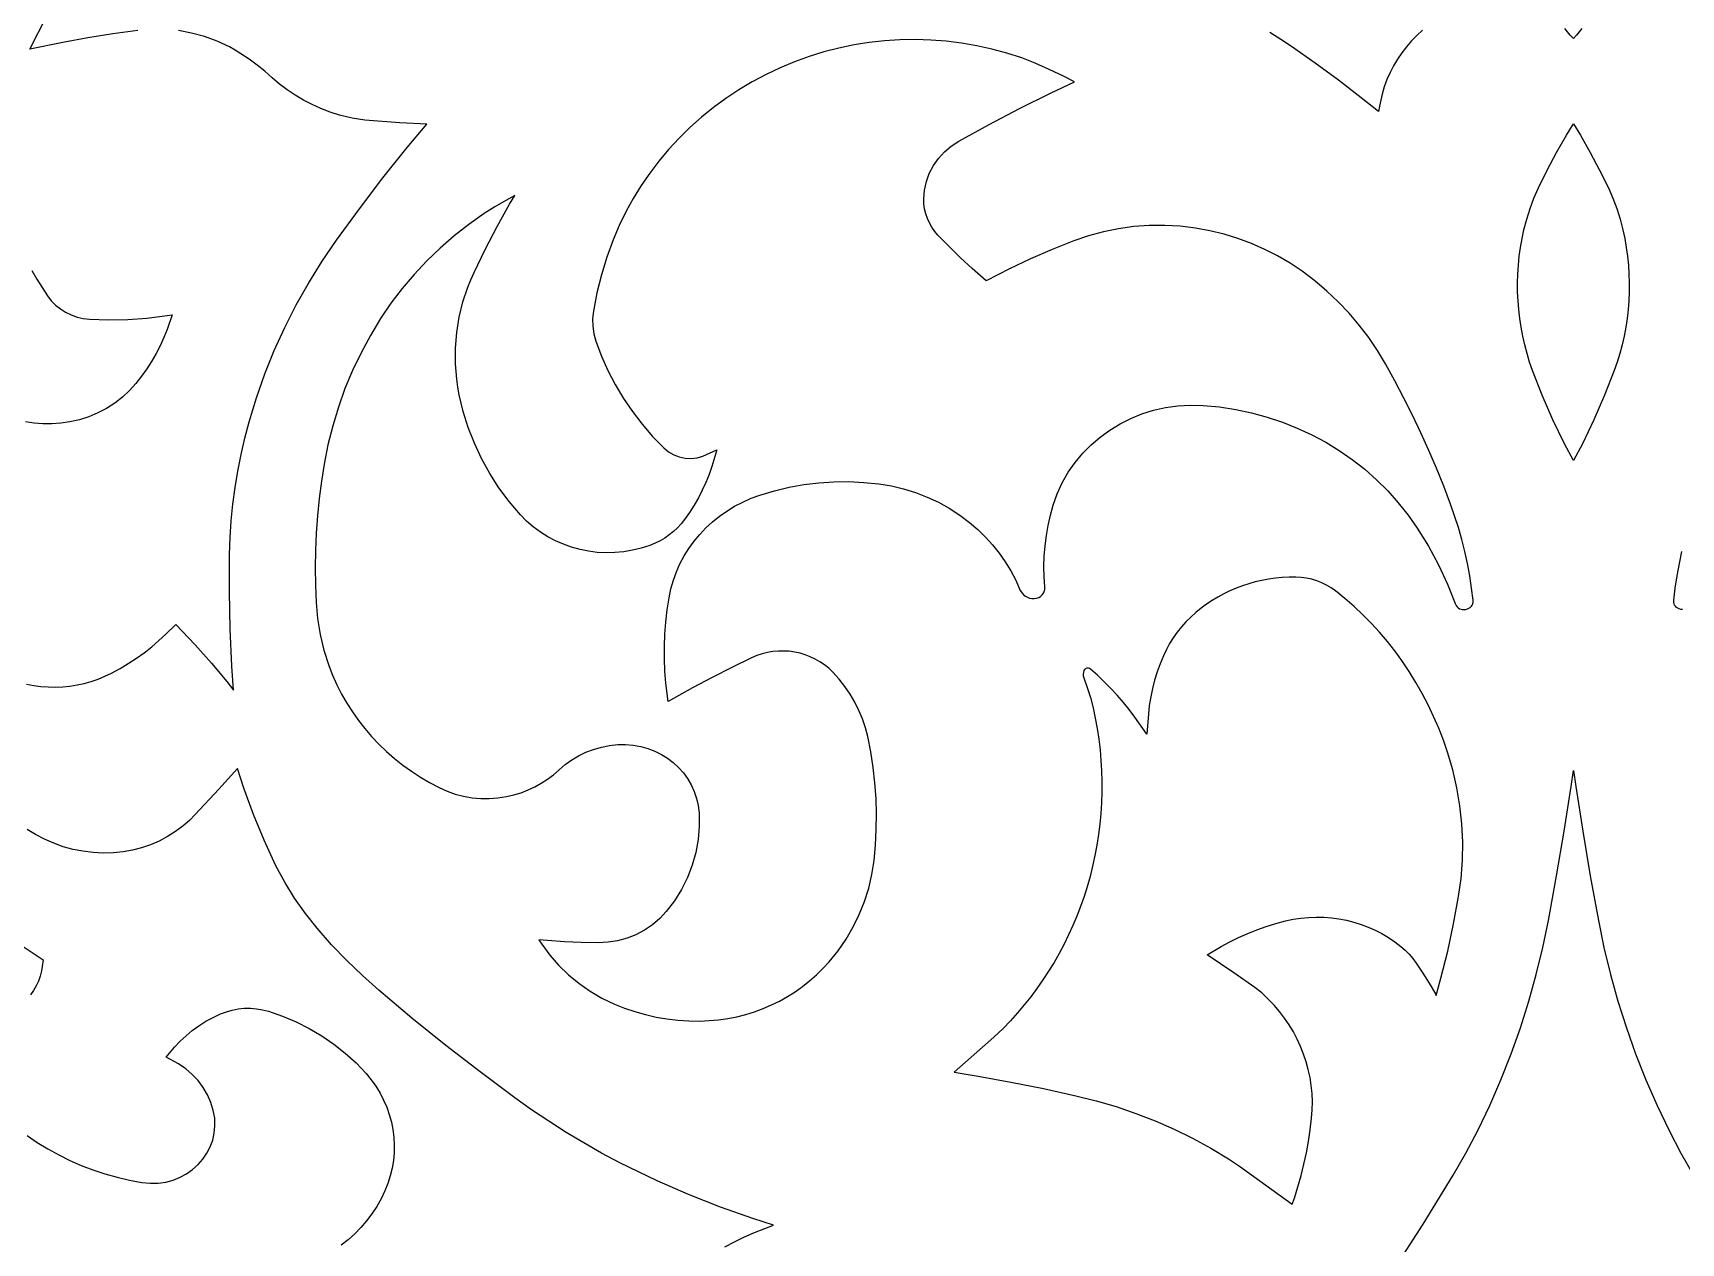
# Model space of a CAD drawing. Extents: x 3770 to 4770, y -395 to 1605.
# Drawn here: x 4194.3 to 4275.1, y 470.7 to 529.9 of the extents above; entities that cross this region are included whole.
import ezdxf

# ---------------------------------------------------------------- set-up
doc = ezdxf.new("R2010")
doc.units = 0
doc.layers.add('LAYER_1', color=18, linetype='CONTINUOUS')

msp = doc.modelspace()

# ---------------------------------------------------------------- linework, layer by layer
at = {"layer": 'LAYER_1'}
for points in [[(4199.458, 530.036), (4198.234, 529.867), (4197.013, 529.672), (4195.797, 529.453), (4194.178, 529.127), (4195.005, 530.749)], [(4194.018, 498.032), (4194.368, 497.964), (4194.721, 497.917), (4195.075, 497.89), (4195.43, 497.884), (4195.785, 497.898), (4196.139, 497.933), (4196.491, 497.987), (4196.839, 498.063), (4197.183, 498.158), (4197.521, 498.274), (4197.853, 498.41), (4198.179, 498.567), (4198.594, 498.793), (4198.999, 499.036), (4199.393, 499.294), (4199.774, 499.567), (4200.144, 499.855), (4200.501, 500.158), (4200.844, 500.474), (4201.322, 500.953), (4202.28, 499.945), (4203.068, 499.059), (4203.826, 498.149), (4204.146, 497.737), (4204.064, 498.902), (4203.982, 500.727), (4203.947, 502.554), (4203.958, 504.381), (4203.986, 505.202), (4204.041, 506.02), (4204.121, 506.837), (4204.228, 507.651), (4204.361, 508.461), (4204.519, 509.267), (4204.703, 510.069), (4204.913, 510.866), (4205.273, 512.049), (4205.684, 513.216), (4206.147, 514.364), (4206.66, 515.492), (4207.222, 516.599), (4207.833, 517.682), (4208.491, 518.741), (4209.197, 519.774), (4210.318, 521.307), (4211.471, 522.816), (4212.656, 524.303), (4213.614, 525.456), (4212.304, 525.514), (4210.589, 525.65), (4209.958, 525.74), (4209.338, 525.89), (4208.881, 526.038), (4208.435, 526.21), (4208.002, 526.405), (4207.581, 526.624), (4207.175, 526.866), (4206.783, 527.129), (4206.407, 527.415), (4206.052, 527.718), (4205.684, 528.038), (4205.306, 528.34), (4204.916, 528.627), (4204.514, 528.9), (4204.233, 529.073), (4203.947, 529.232), (4203.35, 529.513), (4202.733, 529.74), (4202.098, 529.912), (4201.449, 530.029)], [(4262.396, 530.046), (4262.117, 529.792), (4261.854, 529.523), (4261.607, 529.24), (4261.378, 528.943), (4261.167, 528.634), (4260.975, 528.313), (4260.802, 527.98), (4260.649, 527.637), (4260.518, 527.284), (4260.407, 526.92), (4260.276, 526.328), (4260.227, 526.067), (4259.39, 526.742), (4258.27, 527.603), (4257.13, 528.44), (4255.97, 529.252), (4255.444, 529.601), (4254.908, 529.935)], [(4270.198, 530.134), (4269.932, 529.807), (4269.778, 529.648), (4269.624, 529.807), (4269.358, 530.134)], [(4194.28, 518.278), (4194.521, 517.858), (4194.775, 517.445), (4195.04, 517.043), (4195.227, 516.801), (4195.438, 516.587), (4195.672, 516.398), (4195.927, 516.237), (4196.2, 516.105), (4196.488, 516.003), (4196.79, 515.934), (4197.104, 515.898), (4198.034, 515.868), (4198.968, 515.887), (4199.899, 515.955), (4201.15, 516.113), (4200.902, 515.401), (4200.739, 514.996), (4200.557, 514.6), (4200.356, 514.211), (4200.138, 513.832), (4199.901, 513.463), (4199.647, 513.103), (4199.374, 512.753), (4199.057, 512.401), (4198.71, 512.077), (4198.334, 511.787), (4197.934, 511.529), (4197.511, 511.308), (4197.069, 511.123), (4196.609, 510.976), (4196.134, 510.868), (4195.694, 510.805), (4195.255, 510.776), (4194.818, 510.778), (4194.386, 510.812), (4193.961, 510.877)], [(4275.122, 501.675), (4275.041, 501.686), (4274.964, 501.709), (4274.892, 501.742), (4274.829, 501.785), (4274.777, 501.837), (4274.737, 501.896), (4274.708, 501.964), (4274.693, 502.042), (4274.694, 502.141), (4274.766, 502.734), (4274.858, 503.333), (4274.968, 503.929), (4275.097, 504.521)], [(4228.215, 470.475), (4228.691, 470.722), (4229.175, 470.954), (4229.668, 471.169), (4230.168, 471.368), (4230.601, 471.524), (4229.587, 471.851), (4228.003, 472.42), (4226.439, 473.038), (4224.898, 473.705), (4223.98, 474.135), (4223.074, 474.587), (4222.182, 475.061), (4221.303, 475.558), (4220.439, 476.076), (4219.589, 476.616), (4218.753, 477.177), (4217.934, 477.76), (4216.227, 479.032), (4214.546, 480.336), (4212.893, 481.671), (4211.267, 483.038), (4210.467, 483.752), (4209.695, 484.495), (4208.955, 485.267), (4208.247, 486.068), (4207.67, 486.789), (4207.14, 487.543), (4206.66, 488.326), (4206.23, 489.135), (4205.65, 490.379), (4205.124, 491.643), (4204.652, 492.926), (4204.342, 493.892), (4203.438, 492.89), (4202.28, 491.643), (4201.99, 491.355), (4201.679, 491.083), (4201.311, 490.805), (4200.921, 490.557), (4200.513, 490.341), (4200.088, 490.158), (4199.65, 490.008), (4199.199, 489.892), (4198.739, 489.81), (4198.271, 489.765), (4197.77, 489.754), (4197.272, 489.779), (4196.778, 489.84), (4196.292, 489.936), (4195.814, 490.066), (4195.347, 490.231), (4194.894, 490.429), (4194.457, 490.66), (4194.049, 490.906)], [(4260.966, 469.33), (4262.414, 471.584), (4263.894, 473.981), (4264.516, 475.058), (4265.093, 476.159), (4265.683, 477.395), (4266.228, 478.647), (4266.729, 479.915), (4267.185, 481.197), (4267.596, 482.494), (4267.962, 483.803), (4268.282, 485.124), (4268.555, 486.454), (4268.954, 488.635), (4269.324, 490.821), (4269.664, 493.01), (4269.776, 493.802), (4269.778, 493.795), (4269.78, 493.802), (4269.893, 493.01), (4270.233, 490.821), (4270.602, 488.635), (4271.002, 486.454), (4271.275, 485.124), (4271.595, 483.803), (4271.96, 482.494), (4272.372, 481.197), (4272.828, 479.915), (4273.329, 478.647), (4273.874, 477.395), (4274.463, 476.159), (4275.041, 475.058), (4275.663, 473.981)], [(4193.601, 485.338), (4194.828, 484.519), (4194.787, 484.196), (4194.753, 483.986), (4194.683, 483.729), (4194.593, 483.482), (4194.481, 483.247), (4194.35, 483.023), (4194.2, 482.813)], [(4194.04, 475.919), (4194.541, 475.58), (4195.058, 475.263), (4195.591, 474.971), (4196.137, 474.702), (4196.697, 474.457), (4197.269, 474.238), (4197.853, 474.044), (4198.447, 473.877), (4199.052, 473.736), (4199.661, 473.622), (4200.067, 473.581), (4200.459, 473.59), (4200.836, 473.644), (4201.197, 473.741), (4201.538, 473.878), (4201.856, 474.052), (4202.15, 474.259), (4202.415, 474.497), (4202.648, 474.763), (4202.847, 475.053), (4203.009, 475.365), (4203.131, 475.694), (4203.21, 476.04), (4203.244, 476.398), (4203.229, 476.766), (4203.162, 477.143), (4203.039, 477.539), (4202.872, 477.918), (4202.664, 478.275), (4202.416, 478.608), (4202.132, 478.913), (4201.812, 479.187), (4201.461, 479.429), (4200.856, 479.754), (4201.26, 480.245), (4201.533, 480.536), (4201.825, 480.809), (4202.133, 481.063), (4202.458, 481.298), (4202.798, 481.513), (4203.153, 481.707), (4203.522, 481.88), (4203.802, 481.986), (4204.09, 482.067), (4204.383, 482.122), (4204.68, 482.151), (4204.978, 482.155), (4205.276, 482.132), (4205.572, 482.083), (4205.863, 482.008), (4206.552, 481.772), (4207.219, 481.492), (4207.862, 481.169), (4208.48, 480.804), (4209.069, 480.4), (4209.627, 479.956), (4210.153, 479.475), (4210.645, 478.958), (4210.897, 478.652), (4211.125, 478.332), (4211.328, 478), (4211.505, 477.658), (4211.657, 477.306), (4211.782, 476.947), (4211.882, 476.581), (4211.956, 476.21), (4212.002, 475.834), (4212.023, 475.456), (4212.016, 475.077), (4211.982, 474.698), (4211.921, 474.321), (4211.832, 473.946), (4211.715, 473.576), (4211.57, 473.211), (4211.382, 472.818), (4211.169, 472.441), (4210.932, 472.08), (4210.672, 471.737), (4210.392, 471.411), (4210.091, 471.103), (4209.77, 470.815), (4209.432, 470.548)]]:
    msp.add_lwpolyline(points, dxfattribs=at)
for points in [[(4224.28, 485.975), (4223.864, 485.757), (4223.425, 485.585), (4222.967, 485.46), (4222.495, 485.385), (4222.016, 485.362), (4221.184, 485.378), (4220.357, 485.414), (4219.531, 485.472), (4219.109, 485.512), (4219.249, 485.285), (4219.641, 484.755), (4220.076, 484.258), (4220.551, 483.798), (4221.065, 483.376), (4221.614, 482.994), (4222.195, 482.655), (4222.809, 482.36), (4223.306, 482.161), (4223.813, 481.988), (4224.33, 481.842), (4224.853, 481.723), (4225.383, 481.633), (4225.917, 481.569), (4226.456, 481.534), (4226.996, 481.528), (4227.455, 481.546), (4227.909, 481.588), (4228.358, 481.653), (4228.802, 481.741), (4229.238, 481.851), (4229.667, 481.984), (4230.086, 482.138), (4230.496, 482.313), (4230.896, 482.508), (4231.284, 482.724), (4231.66, 482.96), (4232.022, 483.215), (4232.371, 483.49), (4232.704, 483.782), (4233.022, 484.093), (4233.321, 484.422), (4233.76, 484.968), (4234.153, 485.54), (4234.501, 486.135), (4234.803, 486.752), (4235.057, 487.388), (4235.262, 488.04), (4235.418, 488.707), (4235.523, 489.387), (4235.595, 490.146), (4235.635, 490.908), (4235.644, 491.671), (4235.621, 492.433), (4235.566, 493.193), (4235.48, 493.951), (4235.362, 494.706), (4235.213, 495.455), (4235.099, 495.894), (4234.956, 496.323), (4234.784, 496.74), (4234.582, 497.145), (4234.353, 497.536), (4234.096, 497.913), (4233.813, 498.273), (4233.504, 498.615), (4233.307, 498.802), (4233.098, 498.972), (4232.876, 499.123), (4232.645, 499.255), (4232.404, 499.369), (4232.156, 499.464), (4231.9, 499.54), (4231.64, 499.596), (4231.375, 499.633), (4231.108, 499.649), (4230.84, 499.646), (4230.572, 499.622), (4230.305, 499.577), (4230.041, 499.511), (4229.781, 499.425), (4229.524, 499.316), (4228.553, 498.847), (4227.59, 498.357), (4226.638, 497.849), (4225.433, 497.176), (4225.328, 498.067), (4225.281, 498.667), (4225.257, 499.267), (4225.256, 499.867), (4225.278, 500.468), (4225.323, 501.067), (4225.391, 501.664), (4225.483, 502.261), (4225.573, 502.692), (4225.694, 503.113), (4225.843, 503.523), (4226.02, 503.92), (4226.224, 504.304), (4226.453, 504.672), (4226.707, 505.024), (4226.984, 505.359), (4227.284, 505.676), (4227.606, 505.973), (4227.949, 506.25), (4228.311, 506.505), (4228.692, 506.737), (4229.09, 506.945), (4229.505, 507.129), (4229.935, 507.286), (4230.643, 507.497), (4231.361, 507.667), (4232.086, 507.797), (4232.817, 507.886), (4233.553, 507.935), (4234.291, 507.942), (4235.029, 507.909), (4235.767, 507.833), (4236.376, 507.733), (4236.974, 507.591), (4237.559, 507.41), (4238.128, 507.19), (4238.68, 506.932), (4239.211, 506.637), (4239.721, 506.306), (4240.205, 505.939), (4240.604, 505.594), (4240.979, 505.228), (4241.329, 504.841), (4241.654, 504.435), (4241.952, 504.011), (4242.222, 503.57), (4242.465, 503.113), (4242.673, 502.652), (4242.727, 502.548), (4242.788, 502.464), (4242.863, 502.39), (4242.948, 502.328), (4243.044, 502.279), (4243.146, 502.243), (4243.255, 502.223), (4243.366, 502.218), (4243.484, 502.235), (4243.588, 502.271), (4243.681, 502.325), (4243.759, 502.395), (4243.821, 502.477), (4243.865, 502.568), (4243.888, 502.667), (4243.89, 502.785), (4243.857, 503.279), (4243.848, 503.785), (4243.862, 504.292), (4243.902, 504.797), (4243.965, 505.299), (4244.053, 505.799), (4244.165, 506.294), (4244.301, 506.787), (4244.5, 507.351), (4244.747, 507.89), (4245.039, 508.401), (4245.372, 508.882), (4245.745, 509.331), (4246.154, 509.747), (4246.596, 510.127), (4247.07, 510.471), (4247.572, 510.775), (4248.099, 511.04), (4248.649, 511.262), (4249.219, 511.44), (4249.807, 511.572), (4250.41, 511.656), (4251.025, 511.691), (4251.648, 511.676), (4252.451, 511.599), (4253.241, 511.477), (4254.019, 511.313), (4254.781, 511.105), (4255.527, 510.856), (4256.255, 510.567), (4256.963, 510.238), (4257.648, 509.87), (4258.31, 509.465), (4258.947, 509.024), (4259.556, 508.547), (4260.137, 508.035), (4260.686, 507.49), (4261.203, 506.913), (4261.686, 506.304), (4262.133, 505.665), (4262.678, 504.776), (4263.171, 503.861), (4263.609, 502.921), (4263.988, 501.97), (4264.033, 501.875), (4264.082, 501.809), (4264.14, 501.757), (4264.205, 501.718), (4264.277, 501.692), (4264.354, 501.677), (4264.435, 501.675), (4264.516, 501.686), (4264.593, 501.709), (4264.665, 501.742), (4264.727, 501.785), (4264.78, 501.837), (4264.82, 501.896), (4264.848, 501.964), (4264.864, 502.042), (4264.863, 502.141), (4264.791, 502.734), (4264.699, 503.333), (4264.589, 503.929), (4264.46, 504.521), (4264.313, 505.109), (4264.147, 505.693), (4263.963, 506.273), (4263.761, 506.847), (4263.425, 507.729), (4263.071, 508.605), (4262.699, 509.474), (4262.31, 510.336), (4261.904, 511.191), (4261.481, 512.038), (4261.04, 512.877), (4260.583, 513.707), (4260.188, 514.364), (4259.758, 514.997), (4259.294, 515.605), (4258.795, 516.188), (4258.264, 516.745), (4257.702, 517.274), (4257.109, 517.774), (4256.487, 518.244), (4255.901, 518.637), (4255.292, 518.994), (4254.663, 519.315), (4254.015, 519.6), (4253.351, 519.847), (4252.671, 520.056), (4251.978, 520.225), (4251.274, 520.355), (4250.518, 520.448), (4249.76, 520.491), (4249.003, 520.486), (4248.248, 520.432), (4247.499, 520.33), (4246.758, 520.18), (4246.028, 519.983), (4245.31, 519.738), (4244.245, 519.316), (4243.193, 518.86), (4242.159, 518.37), (4241.019, 517.785), (4240.328, 518.382), (4239.754, 518.909), (4239.197, 519.453), (4238.655, 520.015), (4238.496, 520.201), (4238.355, 520.403), (4238.234, 520.615), (4238.135, 520.836), (4238.057, 521.065), (4238.001, 521.301), (4237.969, 521.542), (4237.96, 521.788), (4237.994, 522.219), (4238.086, 522.638), (4238.232, 523.04), (4238.43, 523.419), (4238.676, 523.77), (4238.968, 524.09), (4239.303, 524.374), (4239.672, 524.614), (4241.158, 525.431), (4242.657, 526.214), (4244.173, 526.968), (4245.338, 527.518), (4244.8, 527.796), (4243.893, 528.232), (4243.331, 528.475), (4242.758, 528.691), (4242.032, 528.926), (4241.297, 529.125), (4240.555, 529.289), (4239.808, 529.417), (4239.057, 529.51), (4238.304, 529.567), (4237.549, 529.59), (4236.795, 529.577), (4236.042, 529.528), (4235.292, 529.445), (4234.546, 529.327), (4233.806, 529.174), (4233.073, 528.985), (4232.349, 528.762), (4231.635, 528.504), (4230.932, 528.212), (4230.233, 527.88), (4229.555, 527.519), (4228.898, 527.128), (4228.264, 526.708), (4227.653, 526.261), (4227.067, 525.787), (4226.506, 525.288), (4225.972, 524.763), (4225.464, 524.215), (4224.985, 523.644), (4224.535, 523.051), (4224.114, 522.438), (4223.725, 521.804), (4223.367, 521.151), (4223.042, 520.48), (4222.75, 519.792), (4222.438, 518.936), (4222.172, 518.067), (4221.952, 517.186), (4221.78, 516.299), (4221.741, 515.924), (4221.748, 515.553), (4221.801, 515.186), (4221.901, 514.822), (4222.173, 514.096), (4222.489, 513.385), (4222.847, 512.694), (4223.247, 512.023), (4223.686, 511.376), (4224.164, 510.753), (4224.68, 510.157), (4225.23, 509.592), (4225.462, 509.401), (4225.715, 509.256), (4225.986, 509.153), (4226.271, 509.094), (4226.562, 509.079), (4226.853, 509.11), (4227.138, 509.186), (4227.827, 509.496), (4227.581, 508.682), (4227.443, 508.289), (4227.287, 507.903), (4227.113, 507.524), (4226.922, 507.153), (4226.713, 506.79), (4226.488, 506.436), (4226.245, 506.09), (4226.08, 505.882), (4225.898, 505.686), (4225.703, 505.504), (4225.494, 505.336), (4225.273, 505.183), (4225.041, 505.047), (4224.798, 504.926), (4224.545, 504.823), (4224.123, 504.685), (4223.696, 504.58), (4223.265, 504.508), (4222.833, 504.467), (4222.401, 504.459), (4221.971, 504.481), (4221.546, 504.534), (4221.126, 504.618), (4220.714, 504.731), (4220.312, 504.874), (4219.921, 505.045), (4219.543, 505.245), (4219.18, 505.474), (4218.835, 505.73), (4218.508, 506.014), (4218.202, 506.324), (4217.655, 506.966), (4217.154, 507.64), (4216.702, 508.341), (4216.299, 509.069), (4215.947, 509.82), (4215.648, 510.592), (4215.401, 511.383), (4215.209, 512.189), (4215.14, 512.57), (4215.087, 512.954), (4215.026, 513.716), (4215.027, 514.481), (4215.088, 515.242), (4215.209, 515.997), (4215.391, 516.741), (4215.631, 517.471), (4215.775, 517.833), (4215.932, 518.187), (4216.48, 519.318), (4217.06, 520.433), (4217.672, 521.532), (4217.929, 521.963), (4217.494, 521.717), (4216.956, 521.403), (4216.434, 521.072), (4215.68, 520.544), (4214.958, 519.981), (4214.269, 519.384), (4213.614, 518.754), (4212.994, 518.093), (4212.41, 517.402), (4211.865, 516.682), (4211.358, 515.934), (4210.856, 515.104), (4210.397, 514.254), (4209.982, 513.384), (4209.612, 512.497), (4209.288, 511.594), (4209.009, 510.677), (4208.777, 509.747), (4208.591, 508.804), (4208.46, 507.964), (4208.352, 507.119), (4208.267, 506.273), (4208.206, 505.424), (4208.169, 504.575), (4208.155, 503.725), (4208.164, 502.874), (4208.197, 502.026), (4208.268, 501.239), (4208.396, 500.463), (4208.58, 499.696), (4208.821, 498.942), (4209.006, 498.465), (4209.215, 497.997), (4209.446, 497.541), (4209.699, 497.098), (4209.974, 496.667), (4210.268, 496.249), (4210.583, 495.846), (4210.918, 495.457), (4211.271, 495.084), (4211.643, 494.726), (4212.033, 494.386), (4212.44, 494.062), (4212.863, 493.757), (4213.303, 493.47), (4213.757, 493.203), (4214.226, 492.957), (4214.614, 492.783), (4215.013, 492.644), (4215.421, 492.538), (4215.837, 492.465), (4216.258, 492.427), (4216.681, 492.423), (4217.105, 492.453), (4217.527, 492.519), (4217.887, 492.603), (4218.238, 492.711), (4218.579, 492.842), (4218.909, 492.996), (4219.227, 493.172), (4219.53, 493.37), (4219.819, 493.588), (4220.097, 493.831), (4220.393, 494.085), (4220.715, 494.315), (4221.057, 494.517), (4221.415, 494.69), (4221.787, 494.831), (4222.171, 494.941), (4222.566, 495.018), (4222.969, 495.062), (4223.353, 495.069), (4223.729, 495.039), (4224.094, 494.974), (4224.448, 494.876), (4224.786, 494.746), (4225.107, 494.587), (4225.41, 494.399), (4225.692, 494.184), (4225.952, 493.944), (4226.186, 493.681), (4226.394, 493.397), (4226.572, 493.092), (4226.72, 492.769), (4226.834, 492.43), (4226.912, 492.076), (4226.953, 491.712), (4226.965, 491.383), (4226.96, 491.056), (4226.905, 490.413), (4226.79, 489.779), (4226.615, 489.158), (4226.382, 488.554), (4226.093, 487.972), (4225.748, 487.416), (4225.348, 486.887), (4225.027, 486.543), (4224.669, 486.238)], [(4269.778, 508.978), (4269.776, 508.977), (4269.338, 509.802), (4268.772, 510.977), (4268.251, 512.171), (4267.777, 513.382), (4267.634, 513.799), (4267.507, 514.221), (4267.395, 514.645), (4267.298, 515.072), (4267.217, 515.502), (4267.151, 515.934), (4267.101, 516.367), (4267.067, 516.801), (4267.048, 517.237), (4267.045, 517.672), (4267.057, 518.108), (4267.085, 518.544), (4267.129, 518.979), (4267.189, 519.413), (4267.264, 519.845), (4267.355, 520.275), (4267.492, 520.803), (4267.655, 521.322), (4267.847, 521.833), (4268.065, 522.335), (4268.495, 523.203), (4268.953, 524.061), (4269.436, 524.906), (4269.778, 525.462), (4270.121, 524.906), (4270.604, 524.061), (4271.061, 523.203), (4271.492, 522.335), (4271.71, 521.833), (4271.901, 521.322), (4272.065, 520.803), (4272.202, 520.275), (4272.293, 519.845), (4272.368, 519.413), (4272.428, 518.979), (4272.471, 518.544), (4272.5, 518.108), (4272.512, 517.672), (4272.509, 517.237), (4272.49, 516.801), (4272.456, 516.367), (4272.406, 515.934), (4272.34, 515.502), (4272.259, 515.072), (4272.162, 514.645), (4272.05, 514.221), (4271.922, 513.799), (4271.779, 513.382), (4271.306, 512.171), (4270.785, 510.977), (4270.218, 509.802), (4269.78, 508.977)], [(4258.66, 486.464), (4259.022, 486.373), (4259.377, 486.262), (4259.725, 486.131), (4260.066, 485.98), (4260.397, 485.809), (4260.719, 485.618), (4261.03, 485.408), (4261.329, 485.179), (4261.538, 484.996), (4261.733, 484.799), (4261.914, 484.589), (4262.078, 484.369), (4262.408, 483.875), (4262.721, 483.374), (4263.017, 482.863), (4263.06, 482.784), (4263.294, 483.625), (4263.621, 484.95), (4263.908, 486.284), (4264.154, 487.624), (4264.277, 488.513), (4264.345, 489.404), (4264.358, 490.295), (4264.318, 491.186), (4264.223, 492.072), (4264.075, 492.953), (4263.874, 493.825), (4263.618, 494.688), (4263.412, 495.279), (4263.184, 495.863), (4262.934, 496.439), (4262.664, 497.006), (4262.373, 497.564), (4262.061, 498.112), (4261.729, 498.649), (4261.377, 499.176), (4261.032, 499.653), (4260.669, 500.117), (4260.288, 500.567), (4259.889, 501.003), (4259.473, 501.424), (4259.041, 501.831), (4258.592, 502.222), (4258.13, 502.595), (4257.917, 502.747), (4257.694, 502.88), (4257.461, 502.994), (4257.219, 503.089), (4256.969, 503.164), (4256.713, 503.22), (4256.452, 503.255), (4256.186, 503.27), (4255.85, 503.267), (4255.515, 503.249), (4255.181, 503.217), (4254.851, 503.17), (4254.523, 503.108), (4254.2, 503.033), (4253.881, 502.943), (4253.567, 502.84), (4253.258, 502.723), (4252.955, 502.593), (4252.659, 502.449), (4252.369, 502.293), (4252.087, 502.123), (4251.812, 501.941), (4251.546, 501.746), (4251.289, 501.539), (4251.037, 501.313), (4250.799, 501.075), (4250.576, 500.825), (4250.368, 500.564), (4250.176, 500.292), (4250, 500.01), (4249.841, 499.719), (4249.698, 499.419), (4249.537, 499.026), (4249.393, 498.627), (4249.269, 498.222), (4249.163, 497.813), (4249.076, 497.4), (4249.008, 496.984), (4248.96, 496.565), (4248.892, 495.575), (4248.303, 496.414), (4248.027, 496.779), (4247.739, 497.135), (4247.438, 497.481), (4247.124, 497.817), (4246.799, 498.143), (4246.462, 498.458), (4246.122, 498.756), (4246.073, 498.787), (4246.03, 498.803), (4245.985, 498.808), (4245.939, 498.803), (4245.896, 498.789), (4245.859, 498.766), (4245.829, 498.736), (4245.806, 498.696), (4245.778, 498.611), (4245.768, 498.521), (4245.774, 498.431), (4245.802, 498.331), (4245.971, 497.856), (4246.123, 497.364), (4246.254, 496.866), (4246.363, 496.365), (4246.456, 495.848), (4246.532, 495.331), (4246.593, 494.812), (4246.639, 494.293), (4246.668, 493.773), (4246.682, 493.252), (4246.681, 492.732), (4246.663, 492.212), (4246.63, 491.693), (4246.582, 491.175), (4246.518, 490.658), (4246.438, 490.143), (4246.343, 489.629), (4246.232, 489.118), (4246.105, 488.61), (4245.963, 488.104), (4245.812, 487.621), (4245.645, 487.143), (4245.464, 486.67), (4245.268, 486.204), (4245.057, 485.743), (4244.833, 485.289), (4244.595, 484.842), (4244.343, 484.401), (4244.077, 483.968), (4243.798, 483.543), (4243.505, 483.126), (4243.199, 482.717), (4242.881, 482.316), (4242.55, 481.924), (4242.206, 481.541), (4241.848, 481.167), (4241.389, 480.73), (4239.443, 479.028), (4240.629, 478.832), (4242.23, 478.54), (4243.825, 478.219), (4245.414, 477.871), (4246.405, 477.623), (4247.382, 477.334), (4248.345, 477.006), (4249.291, 476.638), (4250.219, 476.23), (4251.128, 475.785), (4252.017, 475.302), (4252.884, 474.781), (4253.422, 474.421), (4256.008, 472.562), (4256.112, 472.856), (4256.287, 473.403), (4256.444, 473.955), (4256.583, 474.511), (4256.704, 475.071), (4256.807, 475.634), (4256.892, 476.2), (4256.959, 476.768), (4256.988, 477.171), (4256.994, 477.572), (4256.978, 477.971), (4256.939, 478.367), (4256.878, 478.759), (4256.795, 479.147), (4256.691, 479.53), (4256.566, 479.907), (4256.419, 480.277), (4256.252, 480.639), (4256.065, 480.993), (4255.858, 481.337), (4255.631, 481.672), (4255.384, 481.996), (4255.118, 482.308), (4254.835, 482.606), (4254.514, 482.902), (4254.168, 483.174), (4253.148, 483.894), (4251.839, 484.765), (4252.524, 485.173), (4252.949, 485.404), (4253.383, 485.618), (4253.826, 485.815), (4254.277, 485.995), (4254.736, 486.157), (4255.201, 486.301), (4255.674, 486.427), (4256.047, 486.508), (4256.422, 486.566), (4256.799, 486.603), (4257.175, 486.617), (4257.55, 486.611), (4257.924, 486.583), (4258.294, 486.534)]]:
    msp.add_lwpolyline(points, close=True, dxfattribs=at)

doc.saveas('drawing.dxf')
